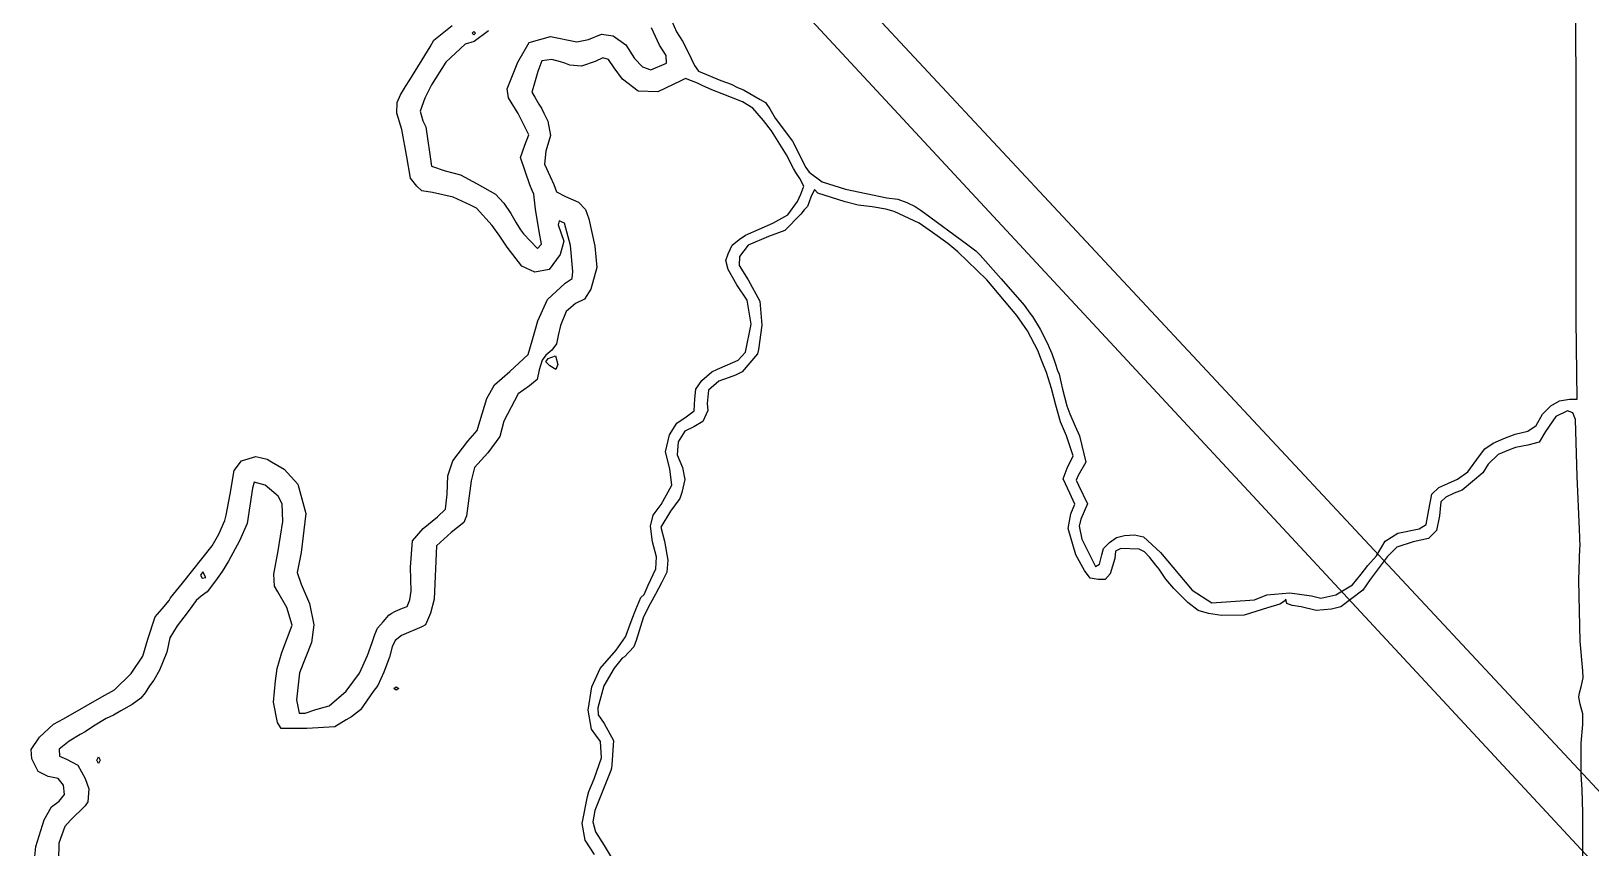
# Model space of a CAD drawing. Extents: x -65 to 166, y -50 to 139.
# Drawn here: x 59.6 to 115.5, y 13.8 to 43.1 of the extents above; entities that cross this region are included whole.
import ezdxf

# ---------------------------------------------------------------- set-up
doc = ezdxf.new("R2010")
doc.units = 0

msp = doc.modelspace()

# ---------------------------------------------------------------- linework, layer by layer
at = {"layer": 'Layer 1'}
for p, q in [((82.573334, 48.861923), (162.709, -37.495)), ((166.289164, -38.325705), (86.15333, 47.625)), ((114.943535, 40.062731), (114.932133, 44.378641)), ((82.477641, 43.648209), (82.720864, 43.074683)), ((74.031193, 42.767194), (74.688299, 43.300371)), ((75.464592, 43.079375), (75.404857, 43.01964)), ((75.404857, 43.01964), (75.464592, 42.959902)), ((75.52433, 43.01964), (75.464592, 43.079375)), ((75.464592, 42.959902), (75.52433, 43.01964)), ((75.98722, 43.109259), (75.476858, 42.723117)), ((75.52433, 43.01964), (75.52433, 43.01964)), ((82.114202, 42.59856), (81.824009, 43.216539)), ((82.720864, 43.074683), (82.932364, 42.735842)), ((73.165782, 41.350537), (73.896785, 42.539167)), ((73.896785, 42.539167), (74.031193, 42.767194)), ((75.148304, 42.623507), (74.457351, 41.981168)), ((75.476858, 42.723117), (75.148304, 42.623507)), ((77.034508, 41.986506), (77.446031, 42.693054)), ((77.446031, 42.693054), (78.213128, 42.906242)), ((78.213128, 42.906242), (79.147748, 42.712951)), ((79.147748, 42.712951), (79.565908, 42.798278)), ((79.565908, 42.798278), (80.036202, 42.981607)), ((80.036202, 42.981607), (80.456335, 42.925052)), ((80.456335, 42.925052), (80.904362, 42.606435)), ((80.904362, 42.606435), (81.221026, 42.116537)), ((82.346852, 42.222341), (82.114202, 42.59856)), ((82.932364, 42.735842), (83.131627, 42.360986)), ((74.457351, 41.981168), (73.946564, 41.173127)), ((76.655842, 41.032765), (77.034508, 41.986506)), ((77.894484, 42.02899), (77.75885, 41.647584)), ((78.25877, 42.078605), (77.894484, 42.02899)), ((78.571249, 41.996441), (78.25877, 42.078605)), ((78.717067, 41.944304), (78.571249, 41.996441)), ((78.904527, 41.87692), (78.717067, 41.944304)), ((79.804093, 42.011783), (79.321519, 41.845869)), ((80.086208, 42.134052), (79.804093, 42.011783)), ((80.28993, 42.074979), (80.086208, 42.134052)), ((80.48634, 41.783763), (80.28993, 42.074979)), ((81.221026, 42.116537), (81.49927, 41.813576)), ((81.801616, 41.705427), (82.364846, 41.944923)), ((82.364846, 41.944923), (82.346852, 42.222341)), ((83.131627, 42.360986), (83.372201, 41.865599)), ((73.012837, 41.106553), (73.165782, 41.350537)), ((77.75885, 41.647584), (77.611132, 41.143205)), ((79.321519, 41.845869), (78.904527, 41.87692)), ((80.793065, 41.369893), (80.48634, 41.783763)), ((81.354676, 40.943031), (80.793065, 41.369893)), ((81.49927, 41.813576), (81.801616, 41.705427)), ((83.043622, 41.400832), (82.873073, 41.317987)), ((83.257078, 41.315164), (83.043622, 41.400832)), ((83.372201, 41.865599), (83.516422, 41.665893)), ((83.516422, 41.665893), (84.306158, 41.329752)), ((72.713884, 40.538652), (72.836857, 40.810883)), ((72.836857, 40.810883), (73.012837, 41.106553)), ((73.946564, 41.173127), (73.708614, 40.693135)), ((76.708243, 40.711556), (76.655842, 41.032765)), ((77.611132, 41.143205), (77.536691, 40.91397)), ((77.536691, 40.91397), (77.649726, 40.733436)), ((82.054855, 40.926714), (81.354676, 40.943031)), ((82.873073, 41.317987), (82.054855, 40.926714)), ((83.473782, 41.227458), (83.257078, 41.315164)), ((83.64338, 41.144491), (83.473782, 41.227458)), ((83.993383, 40.990728), (83.64338, 41.144491)), ((84.356944, 40.851539), (83.993383, 40.990728)), ((84.306158, 41.329752), (84.677065, 41.196498)), ((85.082573, 40.561291), (84.356944, 40.851539)), ((84.677065, 41.196498), (84.908391, 41.072416)), ((84.908391, 41.072416), (85.122338, 40.988673)), ((85.122338, 40.988673), (85.723651, 40.649098)), ((72.699292, 40.161506), (72.713884, 40.538652)), ((73.708614, 40.693135), (73.540221, 40.232146)), ((73.540221, 40.232146), (73.634768, 39.883076)), ((77.049849, 40.144457), (76.708243, 40.711556)), ((77.649726, 40.733436), (77.794667, 40.483478)), ((77.794667, 40.483478), (77.884273, 40.331405)), ((77.884273, 40.331405), (77.973878, 40.156484)), ((85.460936, 40.331824), (85.082573, 40.561291)), ((85.844208, 39.89026), (85.460936, 40.331824)), ((85.723651, 40.649098), (85.915257, 40.541851)), ((85.915257, 40.541851), (86.071224, 40.313926)), ((86.071224, 40.313926), (86.253079, 39.973146)), ((72.880149, 39.569448), (72.699292, 40.161506)), ((73.634768, 39.883076), (73.739989, 39.67012)), ((73.739989, 39.67012), (73.946821, 38.26058)), ((77.436208, 39.386174), (77.049849, 40.144457)), ((77.973878, 40.156484), (78.113448, 39.866758)), ((78.113448, 39.866758), (78.209629, 39.357906)), ((86.127971, 39.518283), (85.844208, 39.89026)), ((86.253079, 39.973146), (86.874848, 39.151366)), ((114.953357, 32.744951), (114.943535, 40.062731)), ((73.061468, 38.592909), (72.880149, 39.569448)), ((77.288772, 39.007466), (77.436208, 39.386174)), ((78.209629, 39.357906), (78.043234, 38.797091)), ((86.667122, 38.65877), (86.127971, 39.518283)), ((86.874848, 39.151366), (87.354941, 38.209546)), ((73.192998, 37.831652), (73.061468, 38.592909)), ((77.130601, 38.566844), (77.288772, 39.007466)), ((77.464566, 37.585248), (77.130601, 38.566844)), ((78.043234, 38.797091), (77.990377, 38.32361)), ((86.915198, 38.17617), (86.667122, 38.65877)), ((73.946821, 38.26058), (74.432562, 38.088549)), ((74.432562, 38.088549), (74.986998, 37.945378)), ((77.990377, 38.32361), (78.196422, 37.888791)), ((86.994158, 38.035448), (86.915198, 38.17617)), ((87.143499, 37.811553), (86.994158, 38.035448)), ((87.354941, 38.209546), (87.470246, 38.036871)), ((87.470246, 38.036871), (87.939924, 37.701494)), ((73.422944, 37.544866), (73.192998, 37.831652)), ((73.599746, 37.379752), (73.422944, 37.544866)), ((74.986998, 37.945378), (75.584369, 37.622499)), ((75.584369, 37.622499), (76.244383, 37.258957)), ((77.555684, 37.388251), (77.464566, 37.585248)), ((78.196422, 37.888791), (78.332301, 37.60207)), ((78.332301, 37.60207), (78.423442, 37.341588)), ((87.284439, 37.541304), (87.143499, 37.811553)), ((87.17337, 37.254949), (87.284439, 37.541304)), ((87.939924, 37.701494), (88.770226, 37.433819)), ((88.770226, 37.433819), (90.254276, 37.128571)), ((73.986118, 37.316952), (73.599746, 37.379752)), ((74.727256, 37.145804), (73.986118, 37.316952)), ((75.338528, 36.85476), (74.727256, 37.145804)), ((76.244383, 37.258957), (76.539747, 36.92648)), ((76.539747, 36.92648), (76.790075, 36.567567)), ((77.608866, 37.25907), (77.555684, 37.388251)), ((77.66625, 36.719515), (77.608866, 37.25907)), ((78.423442, 37.341588), (78.741136, 37.165346)), ((78.741136, 37.165346), (79.217496, 36.97335)), ((79.217496, 36.97335), (79.467305, 36.701254)), ((86.70836, 36.513897), (87.054289, 36.991771)), ((87.054289, 36.991771), (87.17337, 37.254949)), ((87.536296, 37.145087), (87.412454, 36.812322)), ((87.660138, 37.416937), (87.536296, 37.145087)), ((87.790177, 37.294794), (87.660138, 37.416937)), ((88.768562, 36.981497), (87.790177, 37.294794)), ((89.235414, 36.866314), (88.768562, 36.981497)), ((90.254276, 37.128571), (90.65351, 37.078553)), ((90.65351, 37.078553), (90.976711, 36.96129)), ((90.976711, 36.96129), (91.27012, 36.807084)), ((75.557894, 36.747264), (75.338528, 36.85476)), ((76.121596, 36.133846), (75.557894, 36.747264)), ((76.790075, 36.567567), (76.982327, 36.22408)), ((77.799081, 35.91383), (77.66625, 36.719515)), ((79.467305, 36.701254), (79.580087, 36.370549)), ((79.580087, 36.370549), (79.799413, 35.390231)), ((86.167291, 36.20955), (86.70836, 36.513897)), ((87.173508, 36.542623), (86.606005, 35.952948)), ((87.292981, 36.687473), (87.173508, 36.542623)), ((87.412454, 36.812322), (87.292981, 36.687473)), ((89.731154, 36.804832), (89.235414, 36.866314)), ((90.220095, 36.717341), (89.731154, 36.804832)), ((90.522781, 36.629852), (90.220095, 36.717341)), ((91.411529, 36.220712), (90.522781, 36.629852)), ((91.27012, 36.807084), (91.444725, 36.687611)), ((91.444725, 36.687611), (91.619542, 36.568138)), ((91.619542, 36.568138), (93.107192, 35.469718)), ((76.390765, 35.745557), (76.121596, 36.133846)), ((76.982327, 36.22408), (77.137016, 35.970687)), ((77.137016, 35.970687), (77.240069, 35.834659)), ((77.240069, 35.834659), (77.739069, 35.313581)), ((77.8899, 35.4642), (77.799081, 35.91383)), ((78.519932, 36.29786), (78.485083, 36.158776)), ((78.485083, 36.158776), (78.685697, 35.570801)), ((78.715204, 36.214644), (78.519932, 36.29786)), ((78.926882, 35.416867), (78.715204, 36.214644)), ((84.962324, 35.624326), (85.196797, 35.781648)), ((85.196797, 35.781648), (86.167291, 36.20955)), ((86.606005, 35.952948), (86.017626, 35.735617)), ((91.890999, 35.877578), (91.411529, 36.220712)), ((92.437652, 35.492734), (91.890999, 35.877578)), ((76.659581, 35.354394), (76.390765, 35.745557)), ((77.187424, 34.67451), (76.659581, 35.354394)), ((77.739069, 35.313581), (77.889905, 35.464211)), ((77.889905, 35.464211), (77.8899, 35.4642)), ((78.685697, 35.570801), (78.550962, 35.095416)), ((79.011315, 34.479193), (78.926882, 35.416867)), ((79.799413, 35.390231), (79.867322, 34.625801)), ((84.572335, 35.115976), (84.722438, 35.432968)), ((84.722438, 35.432968), (84.962324, 35.624326)), ((85.290979, 35.425366), (84.976306, 35.026658)), ((86.017626, 35.735617), (85.290979, 35.425366)), ((92.797042, 35.194047), (92.437652, 35.492734)), ((93.107192, 35.469718), (93.447619, 35.223508)), ((93.447619, 35.223508), (93.596477, 35.070851)), ((77.643629, 34.461779), (77.187424, 34.67451)), ((78.550962, 35.095416), (78.158826, 34.557066)), ((84.492763, 34.87466), (84.572335, 35.115976)), ((84.574875, 34.558503), (84.492763, 34.87466)), ((84.976306, 35.026658), (84.967592, 34.695875)), ((84.967592, 34.695875), (85.293828, 34.181381)), ((93.832732, 34.185837), (92.797042, 35.194047)), ((93.596477, 35.070851), (94.351672, 34.22265)), ((78.158826, 34.557066), (77.643629, 34.461779)), ((78.737678, 34.061033), (78.980051, 34.227964)), ((78.980051, 34.227964), (79.011315, 34.479193)), ((79.867322, 34.625801), (79.65445, 33.855081)), ((84.887616, 34.009485), (84.574875, 34.558503)), ((85.293828, 34.181381), (85.710833, 33.419058)), ((94.907252, 32.911457), (93.832732, 34.185837)), ((94.351672, 34.22265), (95.179342, 33.278603)), ((78.0984, 33.479111), (78.737678, 34.061033)), ((79.65445, 33.855081), (79.424434, 33.489181)), ((85.249602, 33.461822), (84.887616, 34.009485)), ((77.755142, 32.715013), (78.0984, 33.479111)), ((78.770895, 33.044808), (78.571251, 32.548735)), ((79.10436, 33.342394), (78.770895, 33.044808)), ((79.424434, 33.489181), (79.10436, 33.342394)), ((85.401615, 32.595463), (85.249602, 33.461822)), ((85.710833, 33.419058), (85.77673, 32.565621)), ((95.179342, 33.278603), (95.382996, 32.987539)), ((95.382996, 32.987539), (95.476968, 32.86598)), ((77.555453, 31.998169), (77.673467, 32.416329)), ((77.673467, 32.416329), (77.755142, 32.715013)), ((78.571251, 32.548735), (78.482235, 32.187937)), ((85.195385, 31.593127), (85.401615, 32.595463)), ((85.77673, 32.565621), (85.661383, 31.690696)), ((95.290495, 32.352945), (94.907252, 32.911457)), ((95.476968, 32.86598), (95.745784, 32.413138)), ((95.745784, 32.413138), (96.0146, 31.900039)), ((114.977938, 29.907441), (114.953357, 32.744951)), ((77.414568, 31.511367), (77.555453, 31.998169)), ((78.426293, 31.888725), (78.261425, 31.663529)), ((78.482235, 32.187937), (78.426293, 31.888725)), ((95.667309, 31.649566), (95.290495, 32.352945)), ((96.0146, 31.900039), (96.069743, 31.762143)), ((76.747073, 30.90545), (77.414568, 31.511367)), ((77.909246, 31.305471), (77.803303, 30.956458)), ((78.045415, 31.483076), (77.909246, 31.305471)), ((78.261425, 31.663529), (78.045415, 31.483076)), ((78.047358, 31.242456), (78.120379, 31.367856)), ((78.120379, 31.367856), (78.390149, 31.465505)), ((78.390149, 31.465505), (78.467814, 31.146927)), ((84.555141, 31.139283), (84.935927, 31.308674)), ((84.935927, 31.308674), (85.195385, 31.593127)), ((85.620342, 31.538801), (85.069388, 30.892984)), ((85.661383, 31.690696), (85.620342, 31.538801)), ((95.797625, 31.312028), (95.667309, 31.649566)), ((95.976317, 30.863117), (95.797625, 31.312028)), ((96.069743, 31.762143), (96.164976, 31.545521)), ((96.164976, 31.545521), (96.28868, 31.202714)), ((76.199857, 30.424971), (76.747073, 30.90545)), ((77.803303, 30.956458), (77.727504, 30.614394)), ((78.18579, 31.10119), (78.047358, 31.242456)), ((78.399609, 30.967397), (78.18579, 31.10119)), ((78.18579, 31.10119), (78.18579, 31.10119)), ((78.467814, 31.146927), (78.399609, 30.967397)), ((83.62551, 30.573112), (83.983932, 30.884188)), ((83.983932, 30.884188), (84.187211, 30.985173)), ((84.187211, 30.985173), (84.555141, 31.139283)), ((84.838457, 30.769735), (84.607461, 30.682269)), ((85.069388, 30.892984), (84.838457, 30.769735)), ((96.159894, 30.295617), (95.976317, 30.863117)), ((96.28868, 31.202714), (96.372652, 30.941447)), ((96.372652, 30.941447), (96.43276, 30.803514)), ((96.43276, 30.803514), (96.492498, 30.534698)), ((75.933229, 29.928697), (76.199857, 30.424971)), ((77.452287, 30.382636), (77.051362, 30.098904)), ((77.727504, 30.614394), (77.452287, 30.382636)), ((83.374663, 29.916006), (83.416739, 30.271333)), ((83.416739, 30.271333), (83.62551, 30.573112)), ((83.873035, 30.235591), (83.822546, 29.757984)), ((84.241252, 30.55658), (83.873035, 30.235591)), ((84.607461, 30.682269), (84.241252, 30.55658)), ((96.311202, 29.698246), (96.159894, 30.295617)), ((96.492498, 30.534698), (96.547037, 30.269096)), ((96.547037, 30.269096), (96.700842, 29.66831)), ((75.678905, 29.111828), (75.933229, 29.928697)), ((77.051362, 30.098904), (76.54078, 29.122639)), ((83.359733, 29.487889), (83.374663, 29.916006)), ((83.822546, 29.757984), (83.846789, 29.5041)), ((96.474648, 29.100875), (96.311202, 29.698246)), ((96.700842, 29.66831), (96.807251, 29.384558)), ((113.745212, 29.372187), (114.042332, 29.668026)), ((114.042332, 29.668026), (114.347205, 29.844011)), ((114.347205, 29.844011), (114.704044, 29.906594)), ((114.704044, 29.906594), (114.977938, 29.907441)), ((75.583796, 28.78226), (75.678905, 29.111828)), ((76.54078, 29.122639), (76.391012, 28.572842)), ((82.730658, 29.045103), (83.066377, 29.278808)), ((83.066377, 29.278808), (83.359733, 29.487889)), ((83.663036, 29.106729), (83.346985, 28.921664)), ((83.846789, 29.5041), (83.663036, 29.106729)), ((96.697553, 28.593112), (96.474648, 29.100875)), ((96.807251, 29.384558), (97.006353, 28.936734)), ((113.520343, 28.961763), (113.745212, 29.372187)), ((114.217427, 29.293931), (113.853242, 28.74626)), ((114.642064, 29.490304), (114.217427, 29.293931)), ((114.826949, 29.423638), (114.642064, 29.490304)), ((114.921147, 29.176313), (114.826949, 29.423638)), ((114.98241, 27.137884), (114.921147, 29.176313)), ((75.249549, 28.40097), (75.583796, 28.78226)), ((76.391012, 28.572842), (75.965691, 27.981959)), ((82.332902, 28.021744), (82.474532, 28.62893)), ((82.474532, 28.62893), (82.730658, 29.045103)), ((83.017403, 28.761215), (82.785583, 28.374611)), ((83.346985, 28.921664), (83.017403, 28.761215)), ((96.931192, 27.876832), (96.697553, 28.593112)), ((97.006353, 28.936734), (97.154937, 28.593247)), ((97.154937, 28.593247), (97.388552, 27.652669)), ((111.976191, 28.327164), (112.352678, 28.504309)), ((112.352678, 28.504309), (112.766057, 28.651214)), ((112.766057, 28.651214), (113.215309, 28.764092)), ((113.215309, 28.764092), (113.520343, 28.961763)), ((113.853242, 28.74626), (113.619609, 28.366367)), ((74.712074, 27.701805), (75.249549, 28.40097)), ((75.965691, 27.981959), (75.481553, 27.458076)), ((82.48187, 27.40775), (82.332902, 28.021744)), ((82.785583, 28.374611), (82.751116, 27.918622)), ((111.487989, 27.876289), (111.674961, 28.134107)), ((111.674961, 28.134107), (111.976191, 28.327164)), ((112.522655, 28.085356), (112.148053, 27.926711)), ((112.778913, 28.174592), (112.522655, 28.085356)), ((113.220478, 28.264197), (112.778913, 28.174592)), ((113.619609, 28.366367), (113.220478, 28.264197)), ((66.88153, 27.347828), (67.140108, 27.699577)), ((67.140108, 27.699577), (67.659286, 27.85411)), ((67.659286, 27.85411), (68.059155, 27.755319)), ((68.059155, 27.755319), (68.219626, 27.667229)), ((68.219626, 27.667229), (68.674193, 27.399435)), ((68.674193, 27.399435), (69.162555, 26.869246)), ((74.532073, 27.16563), (74.712074, 27.701805)), ((75.481553, 27.458076), (75.366237, 26.980181)), ((82.560706, 26.824177), (82.48187, 27.40775)), ((82.751116, 27.918622), (82.934622, 27.456515)), ((82.934622, 27.456515), (83.025618, 27.031589)), ((96.569997, 27.057983), (96.715728, 27.433912)), ((96.715728, 27.433912), (96.931192, 27.876832)), ((97.388552, 27.652669), (97.106234, 27.171523)), ((111.063461, 27.301375), (111.487989, 27.876289)), ((111.790351, 27.576038), (111.605936, 27.270513)), ((112.148053, 27.926711), (111.790351, 27.576038)), ((66.73788, 26.502357), (66.88153, 27.347828)), ((67.594715, 26.938134), (67.5302, 26.716965)), ((67.984984, 26.828732), (67.594715, 26.938134)), ((68.453714, 26.437627), (67.984984, 26.828732)), ((69.162555, 26.869246), (69.445555, 25.814058)), ((74.509071, 26.502137), (74.532073, 27.16563)), ((75.366237, 26.980181), (75.201417, 25.725701)), ((82.169577, 26.138064), (82.560706, 26.824177)), ((83.025618, 27.031589), (82.912072, 26.566339)), ((96.81636, 26.53898), (96.569997, 27.057983)), ((97.106234, 27.171523), (97.033318, 27.009997)), ((97.033318, 27.009997), (97.124099, 26.827379)), ((97.124099, 26.827379), (97.448285, 26.155589)), ((110.032138, 26.738257), (110.347843, 26.887174)), ((110.347843, 26.887174), (110.693029, 27.036865)), ((110.693029, 27.036865), (111.063461, 27.301375)), ((111.605936, 27.270513), (110.86168, 26.651668)), ((115.072791, 25.245304), (114.98241, 27.137884)), ((66.588889, 25.748285), (66.73788, 26.502357)), ((67.5302, 26.716965), (67.341035, 25.459795)), ((68.595312, 26.154484), (68.453714, 26.437627)), ((74.453858, 25.966965), (74.509071, 26.502137)), ((82.843876, 26.350902), (82.512474, 25.89859)), ((82.912072, 26.566339), (82.843876, 26.350902)), ((96.995754, 26.151639), (96.81636, 26.53898)), ((109.668478, 25.941053), (109.77486, 26.499805)), ((109.77486, 26.499805), (110.032138, 26.738257)), ((110.283926, 26.392614), (110.099647, 26.227946)), ((110.58353, 26.541305), (110.283926, 26.392614)), ((110.86168, 26.651668), (110.58353, 26.541305)), ((66.544385, 25.556272), (66.588889, 25.748285)), ((68.617657, 25.5257), (68.595312, 26.154484)), ((69.445555, 25.814058), (69.279149, 24.411566)), ((74.15954, 25.697031), (74.453858, 25.966965)), ((75.201417, 25.725701), (75.105072, 25.486752)), ((81.791721, 25.360305), (81.891233, 25.747216)), ((81.891233, 25.747216), (82.169577, 26.138064)), ((82.512474, 25.89859), (82.160921, 25.32809)), ((96.750528, 25.280947), (96.847501, 25.805053)), ((96.847501, 25.805053), (96.995754, 26.151639)), ((97.448285, 26.155589), (97.205557, 25.604062)), ((109.578505, 25.416176), (109.668478, 25.941053)), ((110.053365, 25.725746), (109.947803, 25.201056)), ((110.099647, 26.227946), (110.053365, 25.725746)), ((66.328166, 25.070562), (66.544385, 25.556272)), ((67.341035, 25.459795), (67.068998, 24.829748)), ((68.456678, 24.47883), (68.617657, 25.5257)), ((73.268762, 24.833341), (73.649602, 25.277754)), ((73.649602, 25.277754), (74.15954, 25.697031)), ((75.105072, 25.486752), (74.656503, 25.13698)), ((81.865694, 24.800408), (81.791721, 25.360305)), ((82.160921, 25.32809), (82.28938, 24.81889)), ((97.020794, 24.337163), (96.750528, 25.280947)), ((97.205557, 25.604062), (97.141243, 25.354684)), ((97.141243, 25.354684), (97.235397, 24.895432)), ((108.559377, 25.110161), (109.318921, 25.268397)), ((109.318921, 25.268397), (109.578505, 25.416176)), ((109.947803, 25.201056), (109.657238, 24.916542)), ((115.076432, 24.942268), (115.072791, 25.245304)), ((65.02582, 23.314217), (66.09014, 24.658687)), ((66.09014, 24.658687), (66.328166, 25.070562)), ((67.068998, 24.829748), (66.673091, 24.100534)), ((73.191025, 23.889614), (73.268762, 24.833341)), ((74.120702, 24.658577), (74.039473, 22.746227)), ((74.656503, 25.13698), (74.120702, 24.658577)), ((82.012241, 24.265487), (81.865694, 24.800408)), ((82.28938, 24.81889), (82.416171, 24.143431)), ((97.235397, 24.895432), (97.726415, 23.909242)), ((98.012551, 24.561002), (98.235554, 24.774782)), ((98.235554, 24.774782), (98.483015, 24.956829)), ((98.483015, 24.956829), (98.765533, 25.020323)), ((98.765533, 25.020323), (99.122343, 25.04736)), ((99.122343, 25.04736), (99.444714, 24.979169)), ((99.444714, 24.979169), (100.058039, 24.411669)), ((107.791519, 24.29207), (108.111443, 24.817554)), ((108.111443, 24.817554), (108.559377, 25.110161)), ((108.525359, 24.604375), (108.181609, 24.257683)), ((109.113069, 24.802132), (108.525359, 24.604375)), ((109.657238, 24.916542), (109.113069, 24.802132)), ((115.04464, 23.417299), (115.081061, 24.585639)), ((115.087439, 24.628048), (115.076432, 24.942268)), ((115.081061, 24.585639), (115.087439, 24.628048)), ((66.673091, 24.100534), (66.444641, 23.730809)), ((68.296486, 23.637989), (68.456678, 24.47883)), ((69.279149, 24.411566), (69.135093, 23.703174)), ((81.977495, 23.829877), (82.012241, 24.265487)), ((82.416171, 24.143431), (82.374582, 23.70722)), ((97.335057, 23.76966), (97.020794, 24.337163)), ((97.869276, 23.996062), (97.953996, 24.334203)), ((97.953996, 24.334203), (98.012551, 24.561002)), ((98.41785, 24.199964), (98.255908, 23.655896)), ((98.446623, 24.467643), (98.41785, 24.199964)), ((98.634972, 24.559633), (98.446623, 24.467643)), ((99.300118, 24.531002), (98.634972, 24.559633)), ((99.48584, 24.441396), (99.300118, 24.531002)), ((99.682549, 24.237127), (99.48584, 24.441396)), ((99.892429, 23.966208), (99.682549, 24.237127)), ((100.058039, 24.411669), (101.195529, 23.061289)), ((107.489728, 23.943546), (107.791519, 24.29207)), ((108.181609, 24.257683), (107.565504, 23.450553)), ((65.751406, 23.724567), (65.668193, 23.605094)), ((65.668193, 23.605094), (65.736195, 23.49154)), ((65.736195, 23.49154), (65.8632, 23.521331)), ((65.8632, 23.52133), (65.751406, 23.724567)), ((65.8632, 23.521331), (65.8632, 23.52133)), ((66.444641, 23.730809), (66.206104, 23.39654)), ((68.320131, 23.204492), (68.296486, 23.637989)), ((69.135093, 23.703174), (69.274972, 23.281556)), ((73.215663, 23.026785), (73.191025, 23.889614)), ((81.706753, 23.246617), (81.977495, 23.829877)), ((82.374582, 23.70722), (82.190676, 23.322569)), ((97.539185, 23.500796), (97.335057, 23.76966)), ((97.820648, 23.448658), (97.539185, 23.500796)), ((97.726415, 23.909242), (97.869276, 23.996062)), ((98.255908, 23.655896), (98.079322, 23.448306)), ((100.016962, 23.821315), (99.892429, 23.966208)), ((100.136435, 23.634947), (100.016962, 23.821315)), ((100.255911, 23.465021), (100.136435, 23.634947)), ((100.53966, 23.124052), (100.255911, 23.465021)), ((106.938001, 23.253533), (107.245166, 23.63464)), ((107.245166, 23.63464), (107.489728, 23.943546)), ((64.592725, 22.791672), (65.02582, 23.314217)), ((65.905693, 23.005321), (65.698344, 22.853195)), ((66.206104, 23.39654), (65.905693, 23.005321)), ((68.443792, 23.009681), (68.320131, 23.204492)), ((68.766883, 22.442651), (68.443792, 23.009681)), ((69.274972, 23.281556), (69.582264, 22.589593)), ((73.16944, 22.721003), (73.215663, 23.026785)), ((81.445004, 22.800639), (81.56155, 22.907158)), ((81.56155, 22.907158), (81.706753, 23.246617)), ((81.973755, 22.919677), (81.775734, 22.57494)), ((82.190676, 23.322569), (81.973755, 22.919677)), ((98.079322, 23.448306), (97.820648, 23.448658)), ((101.03249, 22.625352), (100.53966, 23.124052)), ((101.195529, 23.061289), (101.901787, 22.616851)), ((103.870027, 22.892921), (104.693988, 22.97224)), ((104.693988, 22.97224), (105.464627, 22.862974)), ((106.342772, 22.903171), (106.938001, 23.253533)), ((107.306461, 23.071278), (106.514278, 22.469205)), ((107.565504, 23.450553), (107.306461, 23.071278)), ((115.094037, 21.239719), (115.04464, 23.417299)), ((64.046635, 22.111686), (64.296449, 22.395438)), ((64.296449, 22.395438), (64.545527, 22.699098)), ((64.545527, 22.699098), (64.592725, 22.791672)), ((65.272313, 22.353162), (65.071207, 22.100412)), ((65.512885, 22.690711), (65.272313, 22.353162)), ((65.698344, 22.853195), (65.512885, 22.690711)), ((68.953595, 21.811271), (68.766883, 22.442651)), ((69.582264, 22.589593), (69.737924, 21.82148)), ((72.654373, 22.317324), (72.912025, 22.421865)), ((72.912025, 22.421865), (73.079433, 22.483049)), ((73.079433, 22.483049), (73.16944, 22.721003)), ((74.039473, 22.746227), (73.909891, 22.238462)), ((81.140089, 22.038391), (81.26016, 22.366943)), ((81.26016, 22.366943), (81.445004, 22.800639)), ((81.775734, 22.57494), (81.540852, 22.111644)), ((101.402788, 22.332913), (101.03249, 22.625352)), ((101.901787, 22.616851), (103.421987, 22.72503)), ((103.891594, 22.426953), (103.055615, 22.171797)), ((103.421987, 22.72503), (103.422, 22.7249)), ((103.422, 22.7249), (103.870027, 22.892921)), ((104.329673, 22.569199), (103.891594, 22.426953)), ((104.497093, 22.668866), (104.329673, 22.569199)), ((104.550463, 22.747829), (104.497093, 22.668866)), ((104.578796, 22.589553), (104.550463, 22.747829)), ((104.778417, 22.518357), (104.578796, 22.589553)), ((105.095293, 22.469713), (104.778417, 22.518357)), ((105.63403, 22.335968), (105.095293, 22.469713)), ((105.464627, 22.862974), (105.804188, 22.775196)), ((106.181643, 22.378806), (105.63403, 22.335968)), ((105.804188, 22.775196), (106.342772, 22.903171)), ((106.514278, 22.469205), (106.181643, 22.378806)), ((63.790936, 21.305237), (64.046635, 22.111686)), ((64.837033, 21.789274), (64.571163, 21.352547)), ((65.071207, 22.100412), (64.837033, 21.789274)), ((68.590344, 20.827369), (68.953595, 21.811271)), ((69.737924, 21.82148), (69.643978, 21.185773)), ((72.014872, 21.701107), (72.211668, 21.926574)), ((72.211668, 21.926574), (72.418294, 22.172886)), ((72.418294, 22.172886), (72.500587, 22.23117)), ((72.500587, 22.23117), (72.654373, 22.317324)), ((73.732681, 21.82786), (73.598149, 21.752286)), ((73.909891, 22.238462), (73.732681, 21.82786)), ((81.020616, 21.711917), (81.140089, 22.038391)), ((81.540852, 22.111644), (81.282131, 21.26611)), ((101.779204, 22.225054), (101.402788, 22.332913)), ((102.238114, 22.154623), (101.779204, 22.225054)), ((103.055615, 22.171797), (102.238114, 22.154623)), ((63.607019, 20.695616), (63.790936, 21.305237)), ((64.571163, 21.352547), (64.471939, 20.841886)), ((71.820923, 21.188899), (71.922811, 21.472493)), ((71.922811, 21.472493), (72.014872, 21.701107)), ((72.642357, 21.256551), (72.537819, 21.035249)), ((72.868837, 21.440292), (72.642357, 21.256551)), ((73.598149, 21.752286), (72.868837, 21.440292)), ((80.557433, 20.916321), (80.90092, 21.390135)), ((80.90092, 21.390135), (80.960658, 21.544113)), ((80.960658, 21.544113), (81.020616, 21.711917)), ((81.282131, 21.26611), (81.199832, 21.031013)), ((115.184041, 20.177619), (115.094037, 21.239719)), ((63.190551, 20.082597), (63.607019, 20.695616)), ((64.471939, 20.841886), (64.200176, 20.19371)), ((68.414514, 20.259866), (68.590344, 20.827369)), ((69.643978, 21.185773), (69.217343, 20.105599)), ((71.369168, 20.086751), (71.651037, 20.722973)), ((71.651037, 20.722973), (71.820923, 21.188899)), ((72.444186, 20.670138), (72.2339, 20.123909)), ((72.537819, 21.035249), (72.444186, 20.670138)), ((79.985109, 20.26104), (80.557433, 20.916321)), ((80.865842, 20.677956), (80.771716, 20.627306)), ((81.199832, 21.031013), (80.865842, 20.677956)), ((64.200176, 20.19371), (63.995421, 19.844429)), ((68.355395, 19.811839), (68.414514, 20.259866)), ((72.2339, 20.123909), (72.019211, 19.650414)), ((79.695504, 19.602661), (79.985109, 20.26104)), ((80.487877, 20.270179), (80.123224, 19.639212)), ((80.771716, 20.627306), (80.487877, 20.270179)), ((115.19897, 19.92667), (115.184041, 20.177619)), ((62.594852, 19.496866), (63.190551, 20.082597)), ((63.84608, 19.638277), (63.696737, 19.391979)), ((63.995421, 19.844429), (63.84608, 19.638277)), ((68.293009, 19.055569), (68.355395, 19.811839)), ((69.217343, 20.105599), (69.112235, 19.135493)), ((70.88728, 19.448405), (71.369168, 20.086751)), ((72.019211, 19.650414), (71.856146, 19.430936)), ((72.5975, 19.54299), (72.687106, 19.602725)), ((72.687106, 19.602725), (72.776711, 19.54299)), ((79.555242, 18.770959), (79.695504, 19.602661)), ((80.123224, 19.639212), (79.906421, 18.854369)), ((115.068284, 19.392122), (115.130452, 19.603416)), ((115.130452, 19.603416), (115.19897, 19.92667)), ((60.769561, 18.451455), (62.135681, 19.244307)), ((62.135681, 19.244307), (62.594852, 19.496866)), ((63.532461, 19.201462), (63.2243, 18.965637)), ((63.696737, 19.391979), (63.532461, 19.201462)), ((68.426822, 18.324532), (68.293009, 19.055569)), ((69.112235, 19.135493), (69.207425, 18.663271)), ((70.283718, 18.923011), (70.88728, 19.448405)), ((71.856146, 19.430936), (71.408038, 18.782958)), ((72.687106, 19.483252), (72.5975, 19.54299)), ((72.5975, 19.54299), (72.5975, 19.54299)), ((72.776711, 19.54299), (72.687106, 19.483252)), ((115.044324, 19.233304), (115.068284, 19.392122)), ((115.096916, 18.984446), (115.044324, 19.233304)), ((60.411139, 18.266343), (60.769561, 18.451455)), ((62.298677, 18.469372), (61.838929, 18.192789)), ((62.561733, 18.590059), (62.298677, 18.469372)), ((62.821075, 18.736134), (62.561733, 18.590059)), ((63.2243, 18.965637), (62.821075, 18.736134)), ((69.207425, 18.663271), (69.416506, 18.659517)), ((69.416506, 18.659517), (69.805823, 18.787251)), ((69.805823, 18.787251), (70.283718, 18.923011)), ((71.083611, 18.527391), (70.88487, 18.417245)), ((71.408038, 18.782958), (71.083611, 18.527391)), ((79.676539, 18.086731), (79.555242, 18.770959)), ((79.906421, 18.854369), (79.9202, 18.59998)), ((79.9202, 18.59998), (80.130618, 18.287935)), ((115.191838, 18.634098), (115.096916, 18.984446)), ((115.187238, 18.253163), (115.191838, 18.634098)), ((59.903374, 17.801563), (60.411139, 18.266343)), ((61.359372, 17.890597), (60.965263, 17.653065)), ((61.541803, 17.989863), (61.359372, 17.890597)), ((61.838929, 18.192789), (61.541803, 17.989863)), ((68.565303, 18.110817), (68.426822, 18.324532)), ((69.4822, 18.10997), (68.565303, 18.110817)), ((70.489158, 18.170741), (69.4822, 18.10997)), ((70.88487, 18.417245), (70.489158, 18.170741)), ((79.838038, 17.870284), (79.676539, 18.086731)), ((80.130618, 18.287935), (80.460569, 17.683105)), ((115.123052, 17.579), (115.187238, 18.253163)), ((59.608322, 17.361929), (59.903374, 17.801563)), ((59.634989, 17.023443), (59.608322, 17.361929)), ((60.965263, 17.653065), (60.61533, 17.364171)), ((60.61533, 17.364171), (60.627347, 17.118099)), ((79.995456, 17.64627), (79.838038, 17.870284)), ((80.033197, 17.063154), (79.995456, 17.64627)), ((80.460569, 17.683105), (80.410045, 16.8126)), ((115.131011, 16.46651), (115.123052, 17.579)), ((59.856564, 16.571609), (59.634989, 17.023443)), ((60.627347, 17.118099), (60.877503, 17.012985)), ((60.877503, 17.012985), (61.274756, 16.790308)), ((61.274756, 16.790308), (61.537807, 16.316407)), ((61.9643, 16.9743), (62.024038, 17.093773)), ((62.024038, 16.854827), (61.9643, 16.9743)), ((61.9643, 16.9743), (61.9643, 16.9743)), ((62.024038, 17.093773), (62.083773, 16.9743)), ((62.083773, 16.9743), (62.024038, 16.854827)), ((79.772588, 16.31066), (80.033197, 17.063154)), ((80.410045, 16.8126), (80.388625, 16.683292)), ((60.221167, 16.386737), (59.856564, 16.571609)), ((60.569332, 16.321569), (60.221167, 16.386737)), ((60.770933, 16.074938), (60.569332, 16.321569)), ((61.537807, 16.316407), (61.671504, 15.944684)), ((79.586717, 15.847568), (79.772588, 16.31066)), ((80.375981, 16.606005), (79.798013, 15.166205)), ((80.388625, 16.683292), (80.375981, 16.606005)), ((115.164731, 15.928877), (115.131011, 16.46651)), ((60.610659, 15.509684), (60.795525, 15.741529)), ((60.795525, 15.741529), (60.770933, 16.074938)), ((61.671504, 15.944684), (61.635811, 15.480909)), ((79.347771, 14.706697), (79.530942, 15.67414)), ((79.530942, 15.67414), (79.586717, 15.847568)), ((115.19236, 15.09256), (115.164731, 15.928877)), ((60.077979, 14.840062), (60.337513, 15.299973)), ((60.337513, 15.299973), (60.610659, 15.509684)), ((61.546206, 15.334052), (61.01183, 14.823803)), ((61.635811, 15.480909), (61.546206, 15.334052)), ((79.798013, 15.166205), (79.723293, 14.768634)), ((115.177995, 9.11886), (115.19236, 15.09256)), ((59.779033, 13.877981), (60.077979, 14.840062)), ((60.813682, 14.599789), (60.599134, 13.998119)), ((61.01183, 14.823803), (60.813682, 14.599789)), ((79.446805, 14.10818), (79.347771, 14.706697)), ((79.723293, 14.768634), (79.824514, 14.409257)), ((60.599134, 13.998119), (60.591867, 13.388019)), ((79.781431, 13.595177), (79.446805, 14.10818)), ((79.824514, 14.409257), (80.136059, 13.918871)), ((59.725377, 13.403637), (59.779033, 13.877981)), ((80.136059, 13.918871), (80.730402, 12.928187))]:
    msp.add_line(p, q, dxfattribs=at)

doc.saveas('drawing.dxf')
